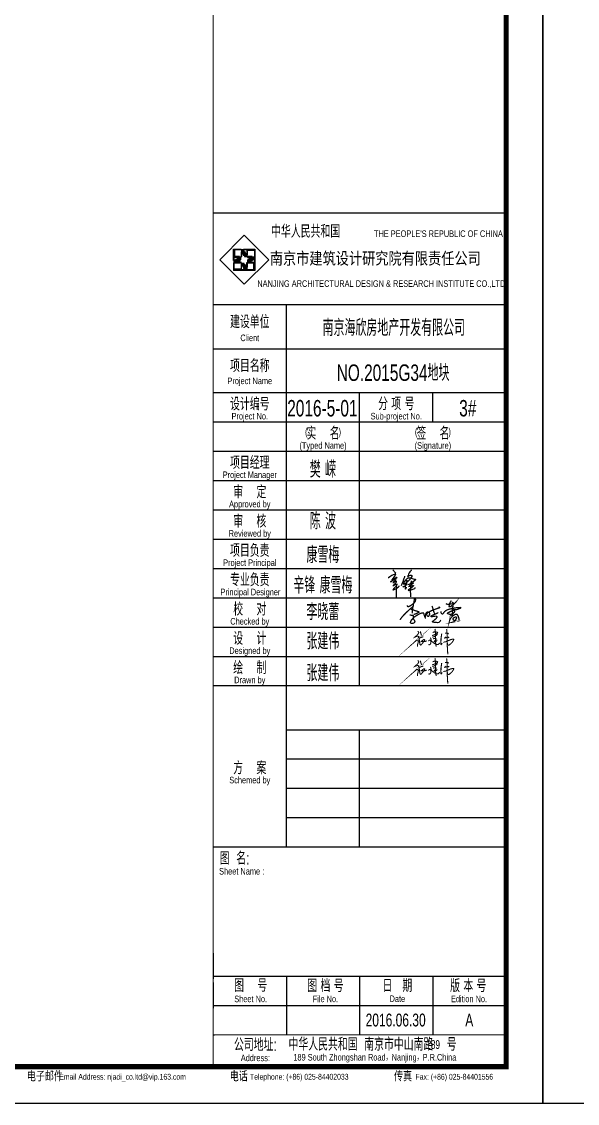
# Model space of a CAD drawing. Extents: x -59851 to 653804, y -249523 to 437614.
# Drawn here: x 253982 to 276745, y 348488 to 392778 of the extents above; entities that cross this region are included whole.
import ezdxf
from ezdxf.enums import TextEntityAlignment as Align

# ---------------------------------------------------------------- set-up
doc = ezdxf.new("R2010")
doc.units = 0
doc.header["$LTSCALE"] = 1000
doc.header["$MEASUREMENT"] = 0
for name, color, linetype in [('LABEL_FIXBOX_PM', 7, 'Continuous'), ('LABEL_FIXTXT_PM', 3, 'Continuous'), ('LABEL_TXT_PM', 1, 'Continuous'), ('电子签名', 7, 'Continuous')]:
    doc.layers.add(name, color=color, linetype=linetype)
doc.styles.add('LABEL_FIXBOX_PM', font='simhei.ttf', dxfattribs={"width": 0.8})
doc.styles.add('LABEL_FIXTXT_PM', font='pm_njadri_r.shx', dxfattribs={"width": 0.7, "bigfont": 'pm_njadri_hztxt.shx'})
doc.styles.add('LABEL_TXT_PM', font='pm_njadri_romans1.shx', dxfattribs={"width": 0.7, "bigfont": 'pm_njadri_hztxt.shx'})
pattern_1 = [(0, (-730.8911146269264, -636.8147261446372), (0.078125, 0.15625), [0, -0.15625])]

# ---------------------------------------------------------------- blocks, each defined once
blk = doc.blocks.new('PMSheet_A1_20150113_5-3892016032414355901')
at = {"layer": 'LABEL_FIXBOX_PM'}
h = blk.add_hatch(color=256, dxfattribs=at)
h.paths.add_polyline_path([(762.2578005729107, 232.847333487669), (762.2578005729107, 231.1552455512736), (762.387519675568, 231.1552455512735), (762.387519675568, 233.1886690815645), (759.2516069201762, 233.1886690815645), (759.3402930543665, 233.0589499789071), (760.2101245275672, 233.0589499789068), (760.2101245275672, 231.7866681369168), (760.3540961452766, 231.5760842702511), (760.3540961452771, 232.847333487669)])
h.paths.add_polyline_path([(756.572249084695, 233.1886690815645), (756.572249084695, 230.0527563261729), (756.7019681873525, 230.1414424603634), (756.7019681873525, 231.0112739335637), (757.974250029343, 231.0112739335637), (758.1848338960089, 231.1552455512735), (756.9135846785902, 231.1552455512735), (756.9135846785902, 233.0589499789071), (758.6056726149857, 233.058949978907), (758.605672614986, 233.1886690815645)])
h.paths.add_polyline_path([(758.6056726149857, 231.1552455512735), (758.8446442326958, 231.1552455512736), (758.8446442326958, 232.1006744432079), (758.6056726149857, 232.4502125541305)])
h.paths.add_polyline_path([(760.3540961452769, 231.1552455512735), (760.3540961452769, 230.9162739335636), (761.2995250372118, 230.9162739335637), (761.6490631481339, 231.1552455512735)])
h.paths.add_polyline_path([(760.9855187309205, 229.5507936386923), (760.7749348642546, 229.4068220209824), (762.0461840816724, 229.4068220209823), (762.0461840816724, 227.5031175933487), (760.3540961452766, 227.5031175933487), (760.3540961452769, 227.3733984906914), (762.387519675568, 227.3733984906914), (762.387519675568, 230.5093112460829), (762.2578005729107, 230.4206251118924), (762.2578005729107, 229.5507936386921)])
h.paths.add_polyline_path([(760.1151245275672, 228.4613931290476), (760.3540961452769, 228.1118550181253), (760.3540961452771, 229.4068220209824), (760.1151245275676, 229.4068220209826)])
h.paths.add_polyline_path([(756.7019681873525, 227.7147340845868), (756.7019681873522, 229.4068220209822), (756.5722490846948, 229.4068220209822), (756.5722490846954, 227.3733984906914), (759.7081618400864, 227.3733984906914), (759.6194757058963, 227.5031175933487), (758.7496442326959, 227.5031175933488), (758.7496442326959, 228.7753994353387), (758.605672614986, 228.9859833020044), (758.605672614986, 227.7147340845868)])
h.paths.add_polyline_path([(758.6056726149857, 229.4068220209823), (758.6056726149857, 229.6457936386921), (757.6602437230508, 229.6457936386921), (757.3107056121287, 229.4068220209823)])
h = blk.add_hatch(dxfattribs=at)
h.set_pattern_fill('DOTS', color=256, scale=2.5, style=0)
h.set_pattern_definition(pattern_1)
h.paths.add_polyline_path([(758.6056726149857, 230.2921628461561), (758.6056726149857, 231.1552455512735), (758.1848338960082, 231.1552455512733), (756.5722490846954, 230.052756326173), (756.5722490846954, 229.4068220209823), (757.3107056121283, 229.4068220209822)])
h = blk.add_hatch(dxfattribs=at)
h.set_pattern_fill('DOTS', color=256, scale=2.5, style=0)
h.set_pattern_definition(pattern_1)
h.paths.add_polyline_path([(759.2516069201762, 233.1886690815645), (758.6056726149857, 233.1886690815645), (758.6056726149857, 232.4502125541305), (759.4910134401595, 231.1552455512735), (760.3540961452769, 231.1552455512735), (760.3540961452766, 231.5760842702511)])
h = blk.add_hatch(dxfattribs=at)
h.set_pattern_fill('DOTS', color=256, scale=2.5, style=0)
h.set_pattern_definition(pattern_1)
h.paths.add_polyline_path([(760.3540961452766, 230.2699047260997), (760.3540961452766, 229.4068220209823), (760.7749348642543, 229.4068220209822), (762.387519675568, 230.509311246083), (762.387519675568, 231.1552455512736), (761.6490631481336, 231.1552455512735)])
h = blk.add_hatch(dxfattribs=at)
h.set_pattern_fill('DOTS', color=256, scale=2.5, style=0)
h.set_pattern_definition(pattern_1)
h.paths.add_polyline_path([(759.4687553201031, 229.4068220209824), (758.6056726149857, 229.4068220209823), (758.6056726149857, 228.9859833020045), (759.7081618400864, 227.3733984906914), (760.3540961452769, 227.3733984906914), (760.3540961452769, 228.1118550181256)])
for p, q in [((756.572249084695, 233.1886690815645), (758.6056726149857, 233.1886690815645)), ((756.572249084695, 230.052756326173), (756.572249084695, 233.1886690815645)), ((756.7019681873525, 231.0112739335637), (757.9742500293427, 231.0112739335637)), ((756.7019681873525, 230.1414424603633), (756.7019681873525, 231.0112739335637)), ((756.9135846785902, 233.0589499789071), (758.6056726149857, 233.0589499789071)), ((756.9135846785902, 231.1552455512735), (756.9135846785902, 233.0589499789071)), ((758.1848338960089, 231.1552455512735), (756.9135846785902, 231.1552455512735)), ((757.974250029343, 231.0112739335637), (758.1848338960085, 231.1552455512735)), ((758.6056726149857, 233.1886690815645), (758.6056726149857, 233.058949978907)), ((758.6056726149857, 232.4502125541302), (758.6056726149857, 231.1552455512735)), ((758.6056726149857, 232.4502125541305), (758.8446442326958, 232.1006744432078)), ((758.6056726149857, 231.1552455512735), (758.8446442326958, 231.1552455512735)), ((758.8446442326958, 231.1552455512735), (758.8446442326958, 232.1006744432083)), ((759.2516069201758, 233.1886690815644), (762.387519675568, 233.1886690815645)), ((759.2516069201762, 233.1886690815645), (759.3402930543665, 233.0589499789071)), ((759.3402930543668, 233.0589499789071), (760.2101245275672, 233.058949978907)), ((760.2101245275672, 233.058949978907), (760.2101245275672, 231.7866681369166)), ((760.2101245275672, 231.7866681369166), (760.3540961452769, 231.5760842702509)), ((760.3540961452769, 232.847333487669), (762.2578005729107, 232.847333487669)), ((760.3540961452766, 231.5760842702508), (760.3540961452769, 232.847333487669)), ((761.6490631481341, 231.1552455512735), (760.3540961452769, 231.1552455512735)), ((760.3540961452769, 231.1552455512735), (760.3540961452769, 230.9162739335637)), ((760.3540961452769, 230.9162739335637), (761.299525037212, 230.9162739335637)), ((761.6490631481339, 231.1552455512735), (761.2995250372118, 230.9162739335639)), ((762.2578005729107, 232.847333487669), (762.2578005729107, 231.1552455512735)), ((762.387519675568, 231.1552455512735), (762.2578005729107, 231.1552455512736)), ((762.387519675568, 230.509311246083), (762.2578005729107, 230.4206251118927)), ((762.2578005729107, 230.4206251118927), (762.2578005729107, 229.5507936386921)), ((762.387519675568, 233.1886690815645), (762.387519675568, 227.3733984906914)), ((756.572249084695, 230.0527563261729), (756.7019681873525, 230.1414424603634)), ((756.572249084695, 229.4068220209823), (756.572249084695, 227.3733984906914)), ((756.572249084695, 229.4068220209823), (756.7019681873522, 229.4068220209822)), ((759.7081618400861, 227.3733984906914), (756.572249084695, 227.3733984906914)), ((756.7019681873525, 227.7147340845868), (756.7019681873525, 229.4068220209823)), ((758.6056726149857, 227.7147340845868), (756.7019681873525, 227.7147340845868)), ((757.3107056121287, 229.4068220209823), (757.6602437230508, 229.6457936386921)), ((757.3107056121287, 229.4068220209823), (758.6056726149857, 229.4068220209823)), ((758.6056726149857, 229.6457936386921), (757.6602437230512, 229.6457936386921)), ((758.6056726149857, 229.4068220209823), (758.6056726149857, 229.6457936386921)), ((758.7496442326959, 228.7753994353387), (758.6056726149857, 228.9859833020045)), ((758.605672614986, 228.9859833020044), (758.6056726149857, 227.7147340845868)), ((758.7496442326959, 227.5031175933488), (758.7496442326959, 228.7753994353387)), ((759.6194757058963, 227.5031175933487), (758.7496442326959, 227.5031175933488)), ((759.7081618400864, 227.3733984906914), (759.6194757058963, 227.5031175933487)), ((760.3540961452769, 229.4068220209824), (760.1151245275672, 229.4068220209824)), ((760.1151245275672, 229.4068220209824), (760.1151245275672, 228.4613931290474)), ((760.3540961452769, 228.1118550181253), (760.1151245275672, 228.4613931290473)), ((760.3540961452769, 228.1118550181254), (760.3540961452769, 229.4068220209824)), ((762.0461840816724, 227.5031175933487), (760.3540961452769, 227.5031175933488)), ((760.3540961452769, 227.3733984906914), (760.3540961452766, 227.5031175933487)), ((762.387519675568, 227.3733984906914), (760.3540961452769, 227.3733984906914)), ((760.9855187309205, 229.5507936386923), (760.7749348642546, 229.4068220209824)), ((760.7749348642546, 229.4068220209824), (762.0461840816724, 229.4068220209824)), ((762.2578005729107, 229.5507936386921), (760.9855187309205, 229.5507936386922)), ((762.0461840816724, 229.4068220209824), (762.0461840816724, 227.5031175933487)), ((770.9999999999991, 186.0000000000001), (770.9999999999991, 218.0000000000001)), ((751.0000000000003, 206.0000000000001), (830.9999999999998, 206.0000000000001)), ((751.0000000000003, 194.0000000000001), (830.9999999999998, 194.0000000000001)), ((791.0000000000009, 186.0000000000001), (791.0000000000009, 194.0000000000001)), ((810.9999999999998, 186.0000000000001), (810.9999999999998, 194.0000000000001)), ((770.9999999999998, 70.00000000000021), (770.9999999999998, 186.0000000000001)), ((790.9999999999998, 114.0000000000001), (790.9999999999998, 186.0000000000001)), ((751.0000000000009, 178.0000000000001), (830.9999999999998, 178.0000000000001)), ((751.0000000000009, 169.9999999999999), (830.9999999999998, 170.0000000000001)), ((751.0000000000009, 162.0000000000002), (830.9999999999998, 162.0000000000001)), ((751.0000000000009, 154.0000000000002), (830.9999999999998, 154.0000000000001)), ((751.0000000000009, 146.0000000000002), (830.9999999999998, 146.0000000000001)), ((751.0000000000009, 138.0000000000002), (830.9999999999998, 138.0000000000001)), ((751.0000000000009, 130.0000000000002), (830.9999999999998, 130.0000000000001)), ((751.0000000000009, 122.0000000000002), (830.9999999999998, 122.0000000000001)), ((790.9999999999998, 70.00000000000007), (790.9999999999998, 102.0000000000001)), ((770.9999999999998, 94.00000000000021), (831.0000000000003, 94.00000000000007)), ((770.9999999999998, 86.0000000000003), (831.0000000000003, 86.00000000000007)), ((770.9999999999998, 78.00000000000021), (831.0000000000003, 78.00000000000007)), ((751, 41.00000000000007), (751, 34.00000000000007)), ((751, 33.00000000000007), (751, 26.00000000000007)), ((771, 34.70000000000007), (770.9999999999998, 18.70000000000007)), ((791, 34.70000000000007), (790.9999999999998, 18.70000000000007)), ((811, 34.70000000000007), (810.9999999999998, 18.70000000000007)), ((830.9863040630127, 26.64139170119655), (750.8832155466647, 26.6413917011967)), ((751.3467729936677, 18.64139170119655), (750.8832155466647, 18.64139170119662))]:
    blk.add_line(p, q, dxfattribs=at)
for points in [[(0, 594), (841, 594), (841, 7.275957614183426e-14), (0, 0)], [(759.4798843801316, 223.5918036361034), (766.1691145301561, 230.2810337861279), (759.4798843801316, 236.9702639361527), (752.7906542301065, 230.2810337861279)]]:
    blk.add_lwpolyline(points, close=True, dxfattribs=at)
at = {"layer": 'LABEL_FIXBOX_PM', "const_width": 1.4}
blk.add_lwpolyline([(831, 583.9999999999999), (25, 584), (24.99999999999942, 10.00000000000015), (831, 10.00000000000007)], close=True, dxfattribs=at)
at = {"layer": 'LABEL_FIXBOX_PM', "const_width": 0.35}
for points in [[(751, 10.00000000000007), (751, 583.9999999999999)], [(751.0000000000003, 243.0000000000001), (831.0000000000003, 243.0000000000001)], [(751.0000000000003, 218.0000000000001), (830.9999999999998, 218.0000000000001)], [(751.0000000000003, 186.0000000000001), (830.9999999999998, 186.0000000000001)], [(751.0000000000003, 114.0000000000001), (830.9999999999998, 114.0000000000001)], [(751.0000000000003, 70.00000000000007), (831.0000000000003, 70.00000000000007)], [(751, 34.70000000000007), (831, 34.70000000000007)], [(751, 18.70000000000007), (831, 18.70000000000007)]]:
    blk.add_lwpolyline(points, dxfattribs=at)
at = {"layer": 'LABEL_FIXBOX_PM'}
blk.add_lwpolyline([(770.9999999999998, 102.0000000000001), (831.0000000000003, 102.0000000000001)], dxfattribs=at)
at = {"layer": 'LABEL_FIXBOX_PM', "style": 'LABEL_FIXBOX_PM', "width": 0.8}
blk.add_text('南京市建筑设计研究院有限责任公司', height=3.3, dxfattribs=at).set_placement((766.4620696485049, 228.9988556100009))
at = {"layer": 'LABEL_FIXTXT_PM', "style": 'LABEL_FIXTXT_PM', "width": 0.7}
for s, height, p in [('中华人民共和国', 3.5, (766.8111958407596, 236.2582613877295)), ("THE PEOPLE'S REPUBLIC OF CHINA", 1.8, (794.907393060897, 236.4868767369277)), ('189', 2.4, (809.1869049702533, 14.84816732881627))]:
    blk.add_text(s, height=height, dxfattribs=at).set_placement(p)
for s, height, p in [('NANJING ARCHITECTURAL DESIGN & RESEARCH INSTITUTE CO.,LTD', 1.8, (796.9112444689081, 222.8651126729765)), ('Email Address: njadi_co.ltd@vip.163.com', 1.6, (726.2669401233271, 6.45965327636317)), ('Telephone: (+86) 025-84402033', 1.6, (774.5124669462862, 6.45965327636317)), ('Fax: (+86) 025-84401556', 1.6, (816.86038345382, 6.45965327636317))]:
    blk.add_text(s, height=height, dxfattribs=at).set_placement(p, align=Align.CENTER)
for s, height, p in [('建设单位', 3.5, (761.0000000000003, 213.52108745844)), ('Client', 1.8, (761.0000000000003, 208.9947044679)), ('项目名称', 3.5, (761.0000000000003, 201.52108745844)), ('Project Name', 1.8, (761.0000000000003, 196.9947044679)), ('设计编号', 3.5, (761.0000000000003, 191.086123050867)), ('分 项 号', 3.5, (801.0000000000003, 191.086123050867)), ('Project No.', 1.8, (761.0000000000003, 187.3551025900753)), ('Sub-project No.', 1.8, (801.0000000000003, 187.3551025900753)), ('(               )', 2, (781.0000000000003, 183.086123050867)), ('实    名', 3.5, (781.0000000000003, 183.086123050867)), ('(               )', 2, (811.0000000000003, 183.086123050867)), ('签    名', 3.5, (811.0000000000003, 183.086123050867)), ('(Typed Name)', 1.8, (781.0000000000003, 179.3551025900747)), ('(Signature)', 1.8, (811.0000000000003, 179.3551025900753)), ('项目经理', 3.5, (761.0000000000003, 175.086123050867)), ('Project Manager', 1.8, (761.0000000000003, 171.3551025900753)), ('审    定', 3.5, (761.0000000000003, 167.086123050867)), ('Approved by', 1.8, (761.0000000000003, 163.3551025900747)), ('审    核', 3.5, (761.0000000000003, 159.086123050867)), ('Reviewed by', 1.8, (761.0000000000003, 155.3551025900747)), ('项目负责', 3.5, (761.0000000000003, 151.086123050867)), ('Project Principal', 1.8, (761.0000000000003, 147.3551025900747)), ('专业负责', 3.5, (761.0000000000003, 143.086123050867)), ('Principal Designer', 1.8, (761.1747704501325, 139.3551025900747)), ('校    对', 3.5, (761.0000000000003, 135.086123050867)), ('Checked by', 1.8, (761.0000000000003, 131.3551025900747)), ('设    计', 3.5, (761.0000000000003, 127.086123050867)), ('Designed by', 1.8, (761.0000000000003, 123.3551025900747)), ('绘    制', 3.5, (761.0000000000003, 119.086123050867)), ('Drawn by', 1.8, (761.0000000000003, 115.3551025900747)), ('方    案', 3.5, (761.0000000000003, 91.75285375648178)), ('Schemed by', 1.8, (761.0000000000003, 88.02183329568943)), ('图  名:', 3.5, (756.8480879226388, 67.08612305086645)), ('图    号', 3.5, (761.2438695494808, 32.28612305086652)), ('图 档 号', 3.5, (781.6481077556473, 32.28612305086652)), ('日   期', 3.5, (801.3008552390494, 32.28612305086637)), ('版 本 号', 3.5, (820.6585665128578, 32.28612305086652)), ('Sheet No.', 1.8, (761.2438695494808, 28.55510259007475)), ('File No.', 1.8, (781.6481077556473, 28.55510259007475)), ('Date', 1.8, (801.3008552390494, 28.5551025900746)), ('Edition No.', 1.8, (820.8636281933217, 28.55510259007475)), ('公司地址:', 3.5, (762.526711538664, 16.18612305086724)), ('中华人民共和国  南京市中山南路    号', 3.5, (794.5194197007257, 16.31747299610295)), ('Address:', 1.8, (762.526711538664, 12.45510259007489)), ('电子邮件', 2.7, (705.0459382221271, 7.548558719283101)), ('电话', 2.7, (757.98076106836, 7.548558719283101)), ('传真', 2.7, (802.8449567924699, 7.548558719283101))]:
    blk.add_text(s, height=height, dxfattribs=at).set_placement(p, align=Align.MIDDLE)
for s, p in [('Sheet Name :', (752.6209322721136, 63.35510259007468)), ('189 South Zhongshan Road，Nanjing，P.R.China', (772.8892087542393, 12.5864525353106))]:
    blk.add_text(s, height=1.8, dxfattribs=at).set_placement(p, align=Align.MIDDLE_LEFT)
at = {"layer": 'LABEL_TXT_PM', "style": 'LABEL_TXT_PM'}
for tag, height, width, p in [('修改图应说明理由', 4.5, 0.7, (788.3527573462349, 468.8000002302985)), ('出图章签名', 4.5, 0.7, (759.4576240145989, 338.0876217647297)), ('建设单位_U01', 4.5, 0.7, (800.9, 212.1409806592215)), ('建设单位', 4.5, 0.7, (800.9, 210.196966413124)), ('建设单位_D01', 4.5, 0.7, (800.9, 207.4028603965614)), ('项目名称_U01', 4.5, 0.7, (800.9, 200.423405518617)), ('项目名称', 4.5, 0.7, (800.9, 198.1938411146036)), ('项目名称_D01', 4.5, 0.7, (800.9, 195.2969664844489)), ('设计编号', 4.5, 0.6, (780.7578106115715, 187.8968758382629)), ('分项号', 4.5, 0.6, (820.2578106115715, 187.9968758382629)), ('项目经理签名', 4.5, 0.7, (810.1767543742553, 172.2645661011481)), ('项目经理', 4.5, 0.7, (780.2578106115715, 171.9968758382629)), ('审定', 4.5, 0.7, (780.2578106115715, 163.8968758382629)), ('审定签名', 4.5, 0.7, (810.1767543742553, 164.1645661011482)), ('审核', 4.5, 0.7, (780.2578106115715, 155.9968758382629)), ('审核签名', 4.5, 0.7, (810.1767543742553, 156.2645661011481)), ('项目负责', 4.5, 0.7, (780.2578106115715, 147.9968758382629)), ('项目负责签名', 4.5, 0.7, (810.1767543742553, 148.2645661011481)), ('专业负责', 4.5, 0.7, (780.2578106115715, 139.9968758382629)), ('专业负责签名', 4.5, 0.7, (810.1767543742553, 140.2645661011481)), ('校对', 4.5, 0.7, (780.2578106115715, 131.8968758382629)), ('校对签名', 4.5, 0.7, (810.1767543742553, 132.1645661011482)), ('设计', 4.5, 0.7, (780.2578106115715, 123.9968758382629)), ('设计签名', 4.5, 0.7, (810.1767543742553, 124.2645661011482)), ('绘制签名', 4.5, 0.7, (810.1767543742553, 116.1645661011482)), ('绘制', 4.5, 0.7, (780.2578106115715, 115.8968758382629)), ('方案_01', 4.5, 0.7, (780.2578106115715, 95.89687583826286)), ('方案_01签名', 4.5, 0.7, (810.1767543742553, 96.16456610114815)), ('方案_02', 4.5, 0.7, (780.2578106115715, 87.89687583826286)), ('方案_02签名', 4.5, 0.7, (810.1767543742553, 88.16456610114815)), ('方案_03', 4.5, 0.7, (780.2859341218744, 79.89687410125836)), ('方案_03签名', 4.5, 0.7, (810.2048778845583, 80.16456436414366)), ('方案_04', 4.5, 0.7, (780.2578106115715, 71.89687583826286)), ('方案_04签名', 4.5, 0.7, (810.1767543742553, 72.16456610114815)), ('图名_U02', 4.5, 0.7, (790.4995326305001, 60.19999965774634)), ('图名_U01', 4.5, 0.7, (790.4995326305001, 54.19999857040541)), ('图名', 4.5, 0.7, (790.4999994914999, 47.95548575023815)), ('图名_D01', 4.5, 0.7, (790.4995326305001, 42.39999965774634)), ('图名_D02', 4.5, 0.7, (790.4995326305001, 36.99999965774634)), ('图号', 3.5, 0.7, (760.9671832468131, 20.95312731177117)), ('图档号', 3.5, 0.7, (781.0999994915, 20.95312731177117)), ('日期', 3.5, 0.7, (801.0671832468131, 20.95312731177117)), ('版本号', 3.5, 0.7, (820.2671832468131, 20.95312731177117))]:
    blk.add_attdef(tag, text='', height=height, dxfattribs=dict(at, width=width)).set_placement(p, align=Align.CENTER)
blk = doc.blocks.new('PMSign_282_5-389_张建伟_20130724083428')
at = {"const_width": 20}
for points in [[(3.928411768755723, 292.9361624060894), (20.68702874322844, 278.1147132997849), (27.00585239608063, 267.9592636499988), (21.51119123041008, 252.8633139351377), (9.697758822846481, 233.1013647637706), (-11.73130441916692, 212.7904910086363), (-34.30329366165915, 191.5552404135829), (-45.2925635820493, 181.3997907637904), (-19.46784478285372, 192.1041649973572), (-0.2366355249214394, 195.6723152863196), (10.75263439546234, 194.8488900939951), (23.93975829991268, 188.5360402528327), (24.48918248771588, 177.2827158910527), (12.40101178078112, 154.776041623049), (-9.89036913381824, 126.9438358668608), (-28.29736349361156, 110.2010613118), (-44.78124216870765, 94.83066207728325), (-14.83550128977095, 120.3565109615929), (-0.8242148981380524, 120.905461089812), (9.890316722874559, 119.8075863778254), (15.93440207633466, 113.2202614725502), (18.40699435979332, 98.9477369500205), (12.08817070693476, 69.1668220997858), (4.395707968161332, 44.46439840779522), (0, 0)], [(113.560733278704, 222.2910321713543), (90.10970726451433, 213.4671889075021), (68.48604209470432, 195.8194768353469), (43.20765523613773, 177.2589595569743), (31.93898244012507, 164.1753246048293), (27.97970061065462, 157.7856370723844)], [(58.92460420216594, 287.1277131806437), (62.72665312470963, 252.9412500375715), (75.21927927925117, 222.5532969906321), (82.2802946637994, 211.4291253439883)], [(289.368506904998, 266.8499961154312), (321.5517244605644, 278.9545635703989), (351.0845717258771, 277.0632273003521), (373.4235418003091, 272.902267070689), (382.8891724415562, 263.8238478655753), (378.7242823807728, 252.0975425557235), (359.4143518474457, 241.1277615361109), (332.910544123195, 229.0231685366903), (307.1639700787728, 217.6751509164064), (280.6601099435638, 206.7053698967939), (351.0845717258771, 236.5885391613247), (368.5013656487872, 236.2102770162082), (374.1807754801021, 232.4276044761136), (374.5593923199885, 226.7535701215265), (365.0937616787614, 215.0272648116743), (350.3273380461042, 207.0836320419107), (314.6808560714753, 186.5683516359604), (284.0121582864549, 178.2464567210859)], [(329.9309805368193, 333.4841375585092), (337.5156863234006, 319.7322854633148), (340.6057846433559, 250.6924192563806), (340.3154802861827, 164.0401178561683), (346.774241226196, 51.88909577249478), (356.3365176942334, -1.067068111025037)], [(460.8400066019758, 244.6667656130548), (453.7310875917829, 194.9515787638593), (447.0665087765865, 152.338539569309), (446.6222209925681, 104.8427818448313), (442.1791335084599, 60.01033907000829), (444.4066521009654, 43.02042200724736), (450.6269431321443, 36.36213463309468), (457.735809731359, 42.57653618230415), (463.511812978506, 52.78591015599795), (466.1776445045844, 67.43414237912748)], [(524.8895649946444, 255.4110402700835), (544.6538462180497, 255.6852854341869), (567.1631519416478, 254.0398144495803), (581.1628555091365, 252.3943690094188), (585.2804184649322, 249.6519173683992), (583.0843988647566, 241.9730783180057), (578.6923072534692, 235.3912199240194)], [(553.6235118598397, 329.4312558766651), (560.6620429386994, 263.8004236092929), (566.2048697848577, 189.9391966298876), (565.9981085122381, 118.2237796840268), (565.4439149262616, 27.94741120421759), (569.5384694666827, -45.49631736217361), (576.3631113811316, -146.2164811896459)], [(28.2634535966863, 156.5511251228031), (37.40025781856184, 126.7325833047266), (41.97762220519417, 87.62901880842355), (43.80498304956564, 62.07026867864715), (45.63234389394984, 47.16102331405364), (54.46453556410688, 35.59873888708489), (61.77392653064089, 29.20905135464727), (69.69249018958999, 31.33894719879027), (84.00676439287963, 48.68237383923679), (102.5848281554054, 71.19839737420125), (113.5489408106823, 84.58631775805543), (132.7361248546777, 111.3621329813136), (139.7410080914342, 126.5756637776162), (135.477166121248, 130.8354554659104), (126.6449744510719, 133.269636741763), (115.3763016550593, 129.9226502596862), (90.09791479649266, 110.1450678878318), (72.73809159687517, 98.58275791642563), (92.2298357816062, 93.4101610219077), (142.1774892172698, 95.54005686605797), (176.5926278867482, 108.9279772499121)], [(112.0171254203779, 185.4568361902116), (63.2877125476216, 171.15611060014), (30.39537458179893, 156.8553850100607), (28.87257387815589, 156.2468396911013)], [(206.3695006236248, 100.0136044721271), (221.6665329062143, 116.2513398003402), (229.952445046747, 120.390382895981), (244.2933964332424, 117.8432696277232), (275.8435418945082, 94.60104305901768), (316.7185421343547, 62.69232700913744), (332.6529442106694, 52.82233653490994), (355.2798077377047, 41.04203026782216), (378.5440410584579, 37.53978464757211), (394.7971542371415, 40.72364430233847), (405.6325455525948, 48.36493301823657), (421.8856587312912, 68.42329993216936)], [(247.6334426642452, 170.2901283620436), (254.1205579384759, 147.6066609885229), (258.5804693436348, 130.1889766457634), (256.6376995455748, 78.9015291920191), (249.2522602630643, 51.32481897713251), (239.0940710777468, 40.38025032497671), (226.7448937453055, 34.01253101543671), (219.7736059396602, 34.41051347228449), (215.1924679632612, 37.39538189862742), (211.2088674441829, 41.37523201153363)], [(295.214321562843, 147.0728587163335), (325.1964880652031, 153.8366191048785), (342.927852623895, 152.2261950991401), (353.8890826758679, 148.6832827220724), (354.2114625460681, 143.207856429231), (346.7965158880061, 134.5115821249128), (338.7368094896046, 118.4073931564103), (323.9069161735069, 104.2357181036882), (317.1367816667889, 98.43822744525687), (319.3934931690374, 91.67446705671182), (332.9338145934253, 91.35237714666937), (354.2114625460681, 99.08238172088204), (364.8502603168845, 106.8123862950947), (368.0741638406353, 120.6619969822264)], [(368.0741638406353, 120.6619969822264), (368.7189235810156, 128.7140914664742)], [(515.2550138003899, 94.44695896532357), (506.4708829887722, 85.94538442262683), (532.5487467681205, 90.8817973764526), (581.6849211711224, 110.3531273943167), (633.2916438297852, 131.7441735608904), (666.8815193817209, 140.8165131880414), (680.6066942937096, 141.6392486803516), (686.645800605118, 141.0907583521453), (690.7633635609145, 133.4119193017523), (678.4106746935549, 109.0042018745066), (658.0973885701096, 78.83733600113328), (634.436404214197, 56.51052017205802), (611.6525698350788, 35.39369362514344), (595.1823704228873, 26.34365429868467), (585.0257011556823, 27.98909973885338), (569.6535115435863, 37.31340977385253), (569.6535115435863, 69.6742369600388)], [(537.4932499924371, 185.0595689778311), (523.4935464249493, 172.9928328462638), (518.2779736690791, 162.8457873189545), (532.5522058920797, 165.039748631767), (561.6496228271426, 172.1700973539541), (582.7863900951561, 177.9292202556449), (591.2959922512755, 178.203465419741), (594.3155454069765, 176.8322395992382), (590.7469873512273, 168.604910220638), (585.8059432508499, 162.0230518266517)]]:
    blk.add_lwpolyline(points, dxfattribs=at)
blk = doc.blocks.new('PMSign_317_lixiaolei_李晓蕾_20140730171956')
at = {"const_width": 20}
for points in [[(-55.58292612988316, 291.7267131867343), (-55.15694850635646, 280.4504144281859), (-52.17509231421445, 273.4293233885041), (-47.06333945278493, 270.6634382819528), (-37.90478634040483, 269.8123960238842), (-30.66314108555798, 272.1527608942703), (-16.6058239235208, 279.5993739558555), (-2.76149557323788, 287.4715054678655), (16.21994572525546, 299.878978973271), (24.31355050299135, 306.0490295406224), (35.81499337224977, 314.9849652145251), (48.16839148852614, 324.9847014788397), (58.8379670702252, 336.9906890127442), (63.73672684404755, 345.5011026647412), (69.06146851723133, 352.3094335863415), (72.25631352114578, 362.0964097325724), (74.3862101904333, 373.7982305130264), (74.17322137866086, 385.0745292715769), (69.9137572808404, 395.9599779216425), (66.29293037756452, 399.5769035005241), (62.88509656189581, 401.7045064670904), (59.26427393445465, 400.0024237366914), (56.70839964167499, 396.1727380397261), (54.57850297240475, 387.2368023658233), (51.17066915673604, 360.6417590336777), (47.12139318664958, 334.1657030797306), (42.00964032522006, 312.2513859168783), (38.81479959715944, 291.1881110120969), (34.11205777277792, 271.5365415628087), (27.93535657670418, 243.8776958545106), (26.44443061855145, 224.9420239162934), (21.75075360347273, 198.868243230596), (20.47281645709154, 182.2729361627648), (22.38972431460661, 163.3372642245475)], [(641.3107905766792, 364.9853439636213), (631.830790576686, 354.3533439636205), (626.982790576677, 346.7453439636204), (622.1347905766843, 337.2653439636208), (614.9587905766721, 323.873343963621), (611.2627905766867, 312.3053439636195), (607.566790576685, 296.6093439636196), (603.8467905766784, 281.369343963621), (602.4787905766789, 274.6493439636205), (603.8467905766784, 270.9533439636206), (606.3907905766728, 267.7373439636202), (612.1747905766806, 267.4973439636193), (619.5907905766726, 268.1933439636192), (628.830790576686, 273.0413439636203), (640.3987905766853, 280.1933439636192), (650.5747905766812, 287.369343963621), (661.2067905766817, 295.9133439636197), (673.4707905766827, 306.5453439636204), (682.9507905766759, 313.6973439636193), (694.9747905766808, 324.5453439636204), (703.302790576684, 332.1773439636211), (705.3907905766728, 335.1773439636211), (698.2147905766769, 328.02534396362), (686.6467905766776, 317.3933439636193), (677.4067905766815, 307.6973439636193), (672.774790576681, 301.6973439636193), (669.9907905766722, 295.9133439636197), (666.9907905766722, 289.9133439636197), (667.6867905766749, 274.8893439636191), (664.7107905766798, 267.8573439636207), (663.4627905766874, 263.5373439636202), (659.3827905766766, 258.0893439636192), (655.038790576682, 253.9853439636213), (653.3347905766841, 236.3213439636198), (653.7667905766848, 214.4573439636207), (654.0547905766734, 177.9773439636211), (655.5187905766752, 159.3533439636205), (656.0947905766707, 145.0973439636194), (658.7107905766798, 132.5933439636193), (658.7107905766798, 127.9373439636202), (653.4787905766789, 131.4173439636198), (642.9907905766722, 134.3213439636199), (631.926790576671, 140.4413439636203), (620.2627905766867, 147.7133439636197), (611.8147905766773, 149.4653439636209), (598.9987905766857, 152.369343963621), (590.5507905766763, 155.873343963621), (582.1027905766832, 157.9133439636197), (577.7347905766846, 161.1053439636195), (577.4467905766778, 164.8973439636194), (579.774790576681, 168.9533439636206), (589.9747905766808, 175.6493439636205), (601.6147905766775, 180.3053439636195), (614.1427905766805, 187.2893439636192), (626.3827905766766, 192.8333439636201), (636.2947905766705, 197.7773439636211), (647.3587905766717, 201.5453439636204), (658.9987905766857, 206.2013439636195), (670.0867905766745, 208.2413439636204), (676.4947905766703, 208.52934396362), (680.5747905766812, 208.2413439636204), (685.2307905766866, 207.3773439636211), (687.5587905766715, 205.3373439636202), (689.598790576686, 203.5853439636213), (689.8867905766747, 200.6813439636212), (691.0627905766869, 196.8893439636191), (691.3507905766755, 190.1933439636192), (686.3827905766766, 181.7693439636209), (679.6867905766749, 175.3613439636207), (672.4147905766777, 168.0893439636192), (662.7907905766724, 156.4493439636204), (650.2627905766867, 139.8653439636209), (638.6227905766727, 131.9933439636193), (630.4627905766874, 125.8973439636194), (623.7667905766848, 118.9133439636197), (622.302790576684, 103.3613439636208), (618.7987905766859, 79.50534396361954), (614.4307905766864, 58.24134396362032), (620.8387905766822, 76.57734396362113), (631.6147905766775, 92.87334396362107), (646.7587905766713, 106.5533439636206), (662.5027905766838, 124.02534396362), (675.0307905766867, 133.0493439636205), (688.9987905766857, 140.8973439636194), (700.0867905766745, 147.3053439636195), (709.9747905766808, 147.3053439636195), (721.3507905766755, 149.0333439636202), (727.4707905766827, 147.8813439636212), (731.8387905766822, 142.3613439636208), (738.8227905766735, 134.2013439636195), (744.9427905766797, 124.3133439636197), (751.3507905766755, 108.8813439636212), (756.89479057667, 88.50534396361954), (760.0867905766745, 71.92134396361993), (760.6627905766873, 55.91334396361972), (758.6227905766727, 45.73734396362025), (755.4307905766864, 40.21734396361981), (747.5587905766715, 39.92934396362008), (734.454790576674, 38.75334396362061), (718.7107905766798, 40.21734396361981), (702.7027905766836, 45.73734396362025), (690.7507905766761, 49.81734396361983), (679.6867905766749, 53.58534396362128), (668.6227905766727, 63.20934396361966), (664.830790576686, 70.1933439636193), (664.830790576686, 77.46534396362088), (668.3347905766841, 85.02534396361997), (673.566790576685, 89.68134396362123), (679.3987905766853, 94.33734396362027), (687.8467905766784, 98.99334396361931), (693.3667905766852, 102.473343963621), (700.0867905766745, 103.9373439636202), (709.3507905766755, 105.6413439636204), (713.6707905766825, 105.6413439636204), (715.7827905766762, 104.6333439636201), (717.9907905766722, 102.8333439636202), (720.3907905766728, 100.9373439636202), (722.4067905766815, 98.22534396362002), (722.5027905766838, 95.10534396361956), (722.5027905766838, 92.17734396362115), (719.6947905766701, 84.44934396362052), (712.9987905766857, 72.13734396362028), (709.1347905766843, 66.1853439636213), (702.5347905766839, 58.16934396362095), (698.190790576672, 52.04934396362054), (692.7427905766799, 44.65734396362072), (684.1987905766855, 35.96934396362096), (676.6387905766824, 29.48934396361923), (669.3907905766728, 26.58534396362128), (662.9587905766721, 24.66534396362087), (677.9107905766796, 26.75334396362061), (688.8547905766736, 28.1933439636193), (695.454790576674, 29.80134396361947), (701.718790576675, 30.61734396361985)], [(552.2707905766829, 316.4093439636196), (563.9347905766845, 310.1453439636203), (580.3987905766853, 307.6733439636211), (594.1027905766832, 307.3853439636213), (614.9347905766845, 308.6813439636212), (630.3907905766728, 311.1533439636206), (641.4787905766789, 313.4813439636212), (654.8707905766832, 314.6573439636206), (665.2627905766867, 316.577343963621), (673.1347905766843, 318.473343963621), (678.510790576679, 320.5133439636197), (674.1427905766805, 323.4173439636198), (670.0627905766869, 326.4653439636209), (663.3667905766852, 330.9773439636211), (658.7107905766798, 335.4893439636191), (655.2067905766817, 338.5613439636207), (653.0227905766733, 345.1133439636197)], [(44.73292283204319, 286.3942725467588), (26.7570211604334, 269.5097525060203), (9.31770916509413, 251.2851905119225), (-12.95094839926605, 231.9885956694384), (-37.90257572417158, 207.5998421184942), (-61.81504238657817, 187.9672443630753), (-83.54710599881491, 166.5265838238124), (-103.7015507243295, 145.2973530268833), (-123.0419712987223, 125.4091552685987), (-138.0666105095779, 107.4526005937293), (-160.8718620260433, 78.50770833000107), (-174.2867151046948, 61.08717007932691)], [(-20.46614992990089, 137.6807108019047), (3.747058884478065, 133.959610551965), (19.44573508054418, 133.959610551965), (29.55674309929418, 133.4280245468672), (36.74088240117817, 128.3779628556641), (38.33735780159896, 120.9357641415232), (38.33735780159896, 111.6330161952826), (38.86951769367897, 96.48282755019002), (39.93383320201974, 85.85111637694544), (42.32854630264137, 74.95361220115203), (47.65012812012992, 65.91665725745818), (53.79588068897556, 54.614065274083), (59.64962239854322, 45.31131732784243), (63.64081089960382, 36.54015538669748), (62.04433549918303, 27.23740744045475), (51.93332320458012, 15.01094003765948), (41.2901552937501, 8.897706336260768), (28.78443417436029, 4.379228864414955), (17.07694647935386, 3.847642859317176), (7.764176160822899, 4.645021866961628), (-1.016438541481875, 9.42929055561811), (-7.668417951268566, 17.40307527485683), (-6.338024634823341, 29.89533568020099), (-1.016438541481875, 41.59021886364107), (8.56920391629501, 57.88479136887449), (26.13043332088728, 75.95870125626001), (42.11164508497859, 94.87231752890924), (61.00326780603336, 110.2882991765485), (80.19430716449097, 123.1255983354696), (98.819852077424, 134.8204797331692), (120.3722657072049, 147.0469489217049), (144.5854745216011, 158.7418321051429), (160.8525270884256, 164.9220042426049), (175.2208014163407, 169.7062747169996), (187.4604447275906, 170.2378607220974), (198.9018503386396, 169.9720677195485), (205.0216741321829, 159.8719407656613), (209.278940441347, 138.8743114217211), (216.7427419377473, 116.227289369908), (226.3215943402538, 97.09020747232691), (229.7806229491989, 109.5824696634115), (230.0467007573216, 125.7958285329592), (232.1753360498387, 142.2749821907918), (235.9004424669065, 161.4120623026346), (244.9471392531859, 173.9043244937192), (256.9207004804612, 183.4728636567681), (269.4264258756866, 183.738656659317), (280.6017536786139, 181.6123144246686), (288.3180485967414, 178.422801965565), (293.6396346900829, 172.0437752616174), (294.9700280065281, 161.6778553051813), (294.7039501984063, 146.2618736575421), (289.1162862969431, 133.7696132521979), (282.9964667792356, 121.0115598443027), (279.8035159784122, 117.8220455994608), (274.215852076949, 116.4930823724569), (266.7656349669423, 118.3536316045565), (260.6458111733818, 122.0747300687578), (253.7277496796205, 130.8458920099028), (251.8651964710953, 142.0091891882451), (252.3973563631744, 153.4382793691341), (259.847573473181, 166.7279187821249), (272.1359828929571, 176.3924378587832), (286.7703393048478, 185.1635997999282), (310.1853104190241, 198.453239212919), (329.3430152240371, 207.2244011540618), (351.4950830925418, 216.8692324554064), (373.0475009981756, 224.0456381669985), (397.2607098125718, 234.1457651208858), (423.3364718354933, 242.9169270620307), (441.9620167484254, 248.7643677608805), (454.7338199517735, 254.8776014622792), (455.5320576519744, 257.5355297020255), (452.871266743231, 260.1934579417717), (448.0818405419859, 260.1934579417717), (437.1725905471812, 267.1040706508149)], [(-5.564856263362344, 232.5619286868944), (21.89490545063563, 222.8558554577165), (41.11674378145653, 216.1038056802932), (57.80383053552214, 209.7737582326995), (86.74219519804865, 200.2786879541757), (114.8356469441715, 192.0496264508762), (122.0174345266469, 188.6736006692944), (127.0869291284862, 186.3525824980211), (129.8329035895567, 184.6645713929717), (129.1992178332857, 181.4995467763034), (121.8062030906594, 176.8575122194994), (112.3008996432336, 172.6374799925227), (97.09241583771473, 165.4634278852701), (83.57376214085798, 158.500375157195), (73.85723153329855, 155.3353505405267), (65.83053103440125, 151.7483253797717), (57.17014477925113, 150.0603124889797), (47.45360989583878, 148.1612984332762), (44.91886259491821, 147.9502954826222)], [(376.5427905766801, 155.8013439636195), (380.0947905766707, 151.6973439636194), (385.5427905766801, 151.8173439636198), (392.7907905766724, 155.2733439636211), (403.3747905766804, 159.2573439636207), (412.1827905766768, 163.2653439636208), (417.6547905766738, 166.4093439636196), (420.9907905766722, 168.5933439636193), (421.7347905766846, 169.9613439636207), (421.3027905766839, 169.9613439636207), (420.9907905766722, 170.1773439636211), (419.5267905766714, 169.8413439636203), (416.9107905766796, 168.8093439636197), (411.8707905766832, 166.7213439636199), (402.5587905766715, 161.0573439636206), (397.2067905766817, 157.2893439636192), (385.1587905766719, 151.2173439636198), (378.6547905766738, 149.7533439636206), (368.1427905766805, 145.7453439636204), (358.3027905766839, 141.2333439636202), (349.9987905766857, 137.4413439636203), (338.6707905766825, 132.5213439636199), (328.830790576686, 127.3853439636213), (324.0067905766819, 124.673343963621), (321.2707905766829, 123.3053439636195), (319.0867905766745, 121.3133439636197), (317.4067905766815, 119.7533439636206), (316.7827905766762, 117.3293439636201), (317.598790576686, 114.7133439636197), (319.3987905766853, 113.2493439636205), (322.2307905766866, 112.4093439636196), (331.8547905766736, 112.0973439636194), (343.0867905766745, 112.9373439636202), (359.1187905766756, 115.8653439636209), (376.3027905766839, 117.9533439636206), (390.3427905766803, 119.22534396362), (400.4467905766778, 118.3613439636208), (405.7987905766859, 117.9293439636201), (409.566790576685, 114.9053439636196), (411.4627905766874, 112.5053439636195), (412.926790576671, 109.3613439636208), (412.926790576671, 105.1613439636208), (409.9987905766857, 99.30534396361955), (402.3187905766754, 87.11334396361971), (389.2387905766818, 73.28934396361919), (372.8707905766832, 59.94534396362045), (355.7827905766762, 45.59334396361928), (347.4067905766815, 39.16134396362079), (343.1347905766843, 35.03334396362018), (340.4227905766729, 31.74534396362046), (345.4147905766777, 26.2973439636194), (362.4307905766864, 23.10534396361956), (382.566790576685, 20.94534396362045), (402.4387905766825, 20.20134396361945), (421.0147905766771, 18.4013439636195), (427.8787905766785, 18.4013439636195), (434.4787905766789, 18.66534396362087), (441.6067905766813, 20.24934396362053), (446.4787905766789, 23.68134396362123), (454.1587905766719, 31.04934396362054), (463.2547905766742, 40.43334396362016), (468.6787905766787, 49.12134396361992), (474.3427905766803, 58.21734396361981)], [(334.4660135800295, 280.3937100638058), (346.971738975255, 241.0563760441906), (355.7523536775598, 207.5664862949042), (360.691199577418, 191.3520541960647), (369.315074320014, 171.0824243181404), (375.2334198992858, 157.5693389233519), (376.4170915806417, 155.880202802568)], [(475.5427905766801, 194.5613439636207), (477.1747905766806, 174.9773439636211), (479.0707905766831, 167.6813439636212), (482.8867905766747, 161.0573439636206), (488.5027905766838, 156.4493439636204), (496.7587905766713, 154.8413439636204), (502.9747905766808, 155.0333439636202), (510.0067905766819, 159.6653439636208), (515.6467905766776, 168.4973439636193), (522.6787905766787, 179.3453439636204), (535.3747905766804, 193.8653439636208), (547.6387905766824, 203.8973439636194), (560.5027905766838, 211.1453439636203), (576.774790576681, 219.5693439636209), (595.2547905766742, 225.5933439636193), (621.8467905766784, 233.273343963621), (636.9187905766748, 237.0893439636192), (657.6067905766813, 242.3213439636198), (681.3187905766754, 245.7293439636201), (710.4787905766789, 250.5533439636206), (735.3907905766728, 253.9613439636207), (756.7507905766761, 255.1853439636212), (773.4307905766864, 256.3853439636213), (783.0787905766783, 256.577343963621), (788.5027905766838, 255.7853439636212), (789.1027905766832, 253.1693439636209), (788.5027905766838, 249.7613439636208), (782.8867905766747, 245.3453439636204), (772.6147905766775, 240.1133439636197), (760.7587905766713, 236.2973439636194), (748.302790576684, 230.873343963621), (737.6467905766776, 227.0813439636212), (719.9587905766721, 221.6573439636206), (709.926790576671, 220.8413439636203), (697.2547905766742, 220.6493439636205), (689.2147905766769, 221.6573439636206), (682.1827905766768, 224.2493439636205), (675.5587905766715, 227.873343963621), (668.718790576675, 234.9053439636195), (665.0947905766707, 240.3293439636201)]]:
    blk.add_lwpolyline(points, dxfattribs=at)
blk = doc.blocks.new('23456')
for points in [[(763728.6764884336, 97845.67770604239, -0.059784), (763788.6764885127, 97778.17770601995), (763811.1764885269, 97748.17770612394), (763806.1514884136, 97730.7027060976), (763801.1264885146, 97718.17770613314), (763818.6764884514, 97710.67770611739, -0.105759), (763783.6514884344, 97648.20270614431), (763688.6264884532, 97515.67770608782)], [(763801.1264885146, 97718.17770613314), (763781.1764884556, 97705.6527061422, 0.060471), (763638.6764884829, 97628.17770607828), (763601.1764884717, 97600.65270608128), (763596.1514884627, 97598.17770612126)], [(763723.6514884209, 97515.67770608317, -0.067856), (763846.126488426, 97623.15270611376), (763853.626488544, 97615.65270606126, -0.04650899999999999), (763796.1764884924, 97523.17770608445), (763788.6764884477, 97515.67770605523)], [(764085.1388000927, 97649.80172071207, -0.090271), (764060.163800141, 97552.30172060616), (764037.6638000702, 97482.32672069594), (764037.6638000733, 97477.30172060843), (764017.6388000564, 97437.32672064938), (763987.6388001298, 97362.32672064402)], [(764277.6638001718, 97587.32672071052), (764270.1638001195, 97572.32672064437, -0.060715), (764140.1138000779, 97452.32672063579), (764122.6388001282, 97429.82672063223), (764112.663800142, 97429.82672065057), (764075.1638001488, 97412.2767206401), (764062.6388001137, 97412.27672063722), (764047.6388001104, 97402.3017206584)], [(764300.1638000649, 97834.82672060138), (764282.6138001415, 97824.77672058353), (764277.663800135, 97814.80172062581, 0.094162), (764192.6138001478, 97674.77672069252), (764180.1638000996, 97644.77672067037), (764182.6388001384, 97637.27672070428), (764192.6138000961, 97639.82672064553, -0.217056), (764292.6638001322, 97679.80172065806), (764310.1388001663, 97667.27672068586), (764310.138800114, 97639.82672058689), (764282.6138000892, 97589.8017207279), (764272.638800087, 97589.80172056818, 0.176727), (764175.1388001337, 97582.30172058509, 0.119751), (764100.1388000924, 97509.77672065681), (764102.6138001131, 97499.80172065191)], [(764285.1638001224, 97589.80172057103, 0.023102), (764412.663800101, 97557.32672057487), (764422.6388001164, 97547.27672064898), (764417.6138001, 97537.3017206518, -0.074432), (764285.163800056, 97449.77672062031), (764282.6138000964, 97449.7767205913)], [(763851.1514884805, 97290.67770612927), (763846.1264884576, 97375.6527061261, 0.32399), (763866.1514884272, 97408.2027060583), (763861.1264884658, 97413.15270612494, 0.098785), (763798.651488543, 97388.17770610595), (763753.6514884736, 97363.20270616538), (763738.6514884916, 97358.17770608576), (763731.1514884364, 97355.7027060549)], [(763751.1764885163, 97363.20270608694), (763751.1764884351, 97378.20270607946), (763833.67648845, 97460.70270608342), (763848.67648845, 97483.20270609751), (763848.6764884577, 97498.2027060822, 0.147217), (763781.1764884768, 97470.67770610075), (763753.6514885194, 97453.20270607437), (763748.6264884401, 97453.20270616043), (763738.6514884564, 97448.17770609155), (763736.1764885067, 97448.177706102)], [(763846.126488421, 97355.70270615298), (763831.1264885284, 97350.67770606562, -0.038391), (763763.6264885162, 97278.15270604048), (763741.1264884582, 97250.70270613511), (763736.1764884649, 97238.17770603974), (763758.6764884868, 97238.17770602409), (763841.1764884678, 97280.70270607201), (763846.1264884638, 97280.70270613217)], [(763844.5627824824, 97015.97104877234, -0.03567046500685542), (763848.6764884237, 97288.20270610903), (763891.1264884705, 97315.65270615596), (763923.6764884754, 97348.2027060911), (763921.1264884265, 97355.7027060178)], [(764190.1388000892, 97399.82672062411, 0.045349), (764267.6138000749, 97429.8267206261, 0.044342), (764347.6388001306, 97449.77672065241), (764355.1388000709, 97442.27672061569, -0.095169), (764280.138800087, 97384.82672067452), (764277.6638001298, 97384.82672059594)], [(764202.6638000965, 97334.80172060034), (764267.6138001179, 97347.32672065723), (764275.1138000658, 97354.82672060508, 0.037079), (764340.1388000399, 97367.27672061021), (764357.6138000527, 97364.80172063451), (764355.138800085, 97354.82672065869, -0.071518), (764235.1388001553, 97259.80172063492), (764192.6138001457, 97224.77672067937), (764205.1388000844, 97217.27672065306), (764265.1388001097, 97229.80172064982), (764267.6138001375, 97227.32672068197)], [(764280.0988934864, 97023.43193586078, -0.024017), (764277.6638000726, 97129.82672066824, -0.026138), (764270.1638001185, 97224.77672066208), (764270.1638001185, 97232.27672060992), (764275.113800104, 97237.30172066856), (764285.1638001004, 97237.30172068963, 0.069122), (764397.6638001509, 97282.30172066379), (764407.6388001345, 97294.82672068084), (764407.6388000742, 97307.27672062462)]]:
    blk.add_lwpolyline(points, format="xyb")
for points in [[(763666.1264884266, 97480.65270613538), (763691.1764884971, 97488.15270608908), (763723.6514884209, 97515.67770608317)], [(763673.6264884344, 97483.2027060873), (763673.626488542, 97493.17770606605), (763686.151488485, 97513.20270605979)], [(763751.1764884994, 97455.67770613125), (763753.6514884462, 97468.20270615595), (763786.1264885066, 97510.65270611702), (763791.151488494, 97515.677706126)], [(764040.1388001195, 97477.30172067921), (764085.1388001601, 97489.82672068372), (764097.6638000356, 97499.80172068853), (764120.1638001464, 97507.30172061326), (764150.1638001133, 97519.8267206332), (764162.6138001382, 97519.82672059655), (764157.6638000533, 97504.82672064833), (764150.1638000376, 97494.77672065946)], [(763838.6264885251, 97405.65270609575), (763843.6514884897, 97380.67770604591), (763846.1264884576, 97375.6527061261)], [(764102.6138000991, 97347.32672066824), (764080.1138000694, 97339.82672064682), (764055.1388000303, 97329.77672068388), (764040.1388001058, 97332.32672064356), (764062.6388001641, 97352.27672060113), (764065.1138001211, 97352.2767206796)], [(764080.113800094, 97487.2767206321), (764077.6388000478, 97472.27672066566), (764057.6138001122, 97432.30172060977), (764060.163800135, 97414.82672060747), (764062.6388001137, 97412.27672063722)], [(764072.6138001678, 97414.82672066), (764075.1638001383, 97424.80172058626), (764095.1138000559, 97442.27672067005)], [(764122.6388001282, 97429.82672063223), (764110.1138000912, 97374.77672067829), (764107.6388001154, 97357.30172066542), (764102.6138000991, 97347.32672066824), (764107.6388001326, 97264.82672062106), (764117.6138000302, 97257.32672066265), (764147.6138001195, 97309.82672063078), (764147.6138000592, 97314.77672062686)], [(764110.1138001725, 97367.27672063361), (764122.6388001187, 97367.27672064432), (764155.1138001577, 97412.27672065413), (764155.1138000763, 97434.77672059453)], [(764297.6138001195, 97509.77672061208), (764287.6388001147, 97499.8017206438), (764282.6138000935, 97454.8017206788), (764280.1388000578, 97442.2767206619), (764275.1138001408, 97434.7767206066), (764275.1138000812, 97377.326720627), (764267.6138001254, 97369.82672059), (764252.61380007, 97364.80172069618), (764225.1638001441, 97344.77672066062), (764225.1638001075, 97339.82672058325)], [(764265.138800151, 97277.27672064296), (764270.1638001052, 97257.3267205914), (764272.6388001542, 97237.30172067907)], [(764267.6138001179, 97347.32672065723), (764272.6388001067, 97292.27672062782), (764275.1138000351, 97287.32672071809)], [(764270.1638000852, 97369.82672061888), (764272.6388001239, 97354.82672070479)]]:
    blk.add_lwpolyline(points)
blk = doc.blocks.new('zhonghaituqian033103dong')
at = {"layer": 'LABEL_TXT_PM', "style": 'LABEL_TXT_PM', "width": 0.7}
for s, height, p in [('南京海欣房地产开发有限公司', 450, (26376.18102510687, 197487.6124368451)), ('NO.2015G34地块', 450, (26356.22056235455, 196257.6124754179)), ('2016-5-01', 450, (24426.22045451868, 195267.6123952892)), ('3#', 450, (28396.22061002679, 195267.6123211646)), ('樊 嵘', 450, (24440.64313602191, 193620.2686946039)), ('陈 波', 450, (24440.64313602191, 192210.2686059705)), ('康雪梅', 450, (24440.64313602191, 191290.2686059705)), ('辛锋 康雪梅', 450, (24440.64313602191, 190460.2686059705)), ('李晓蕾', 450, (24440.64313602197, 189730.2686059705)), ('张建伟', 450, (24440.64313602191, 188930.2686059705)), ('张建伟', 450, (24440.64313602191, 188060.2686059705)), ('2016.06.30', 350, (26427.20596312685, 178567.4561919649)), ('A', 350, (28437.20596312685, 178567.4561919649))]:
    blk.add_text(s, height=height, dxfattribs=at).set_placement(p, align=Align.MIDDLE)

msp = doc.modelspace()

# ---------------------------------------------------------------- block references
for name, p, xscale, yscale, zscale in [('PMSheet_A1_20150113_5-3892016032414355901', (149177.4994529202, 348488.0002684771), 150, 150, 150), ('PMSheet_A1_20150113_5-3892016032414355901', (275327.4994529202, 348488.0002684771), 150, 150, 150), ('zhonghaituqian033103dong', (229661.6130823662, 84049.08168811386), 1.5, 1.5, 1.5)]:
    msp.add_blockref(name, p, dxfattribs=dict(xscale=xscale, yscale=yscale, zscale=zscale))
at = {"layer": '电子签名'}
for name, p, xscale, yscale, zscale in [('23456', (-764538.7968486466, 237901.1984809394), 1.353515625, 1.353515625, 1.353515625), ('PMSign_282_5-389_张建伟_20130724083428', (270193.3003629327, 367191.4850300995), 2.160000000003492, 2.160000000032596, 2.160000000003492), ('PMSign_282_5-389_张建伟_20130724083428', (270193.3003629327, 365991.4850300995), 2.160000000003492, 2.160000000032596, 2.160000000003492)]:
    msp.add_blockref(name, p, dxfattribs=dict(at, xscale=xscale, yscale=yscale, zscale=zscale))
at = {"layer": '电子签名', "color": 3, "xscale": 2.592000000004191, "yscale": 2.592000000004191, "zscale": 2.592000000004191}
msp.add_blockref('PMSign_317_lixiaolei_李晓蕾_20140730171956', (269926.0532608868, 368127.1259197419), dxfattribs=at)

doc.saveas('drawing.dxf')
